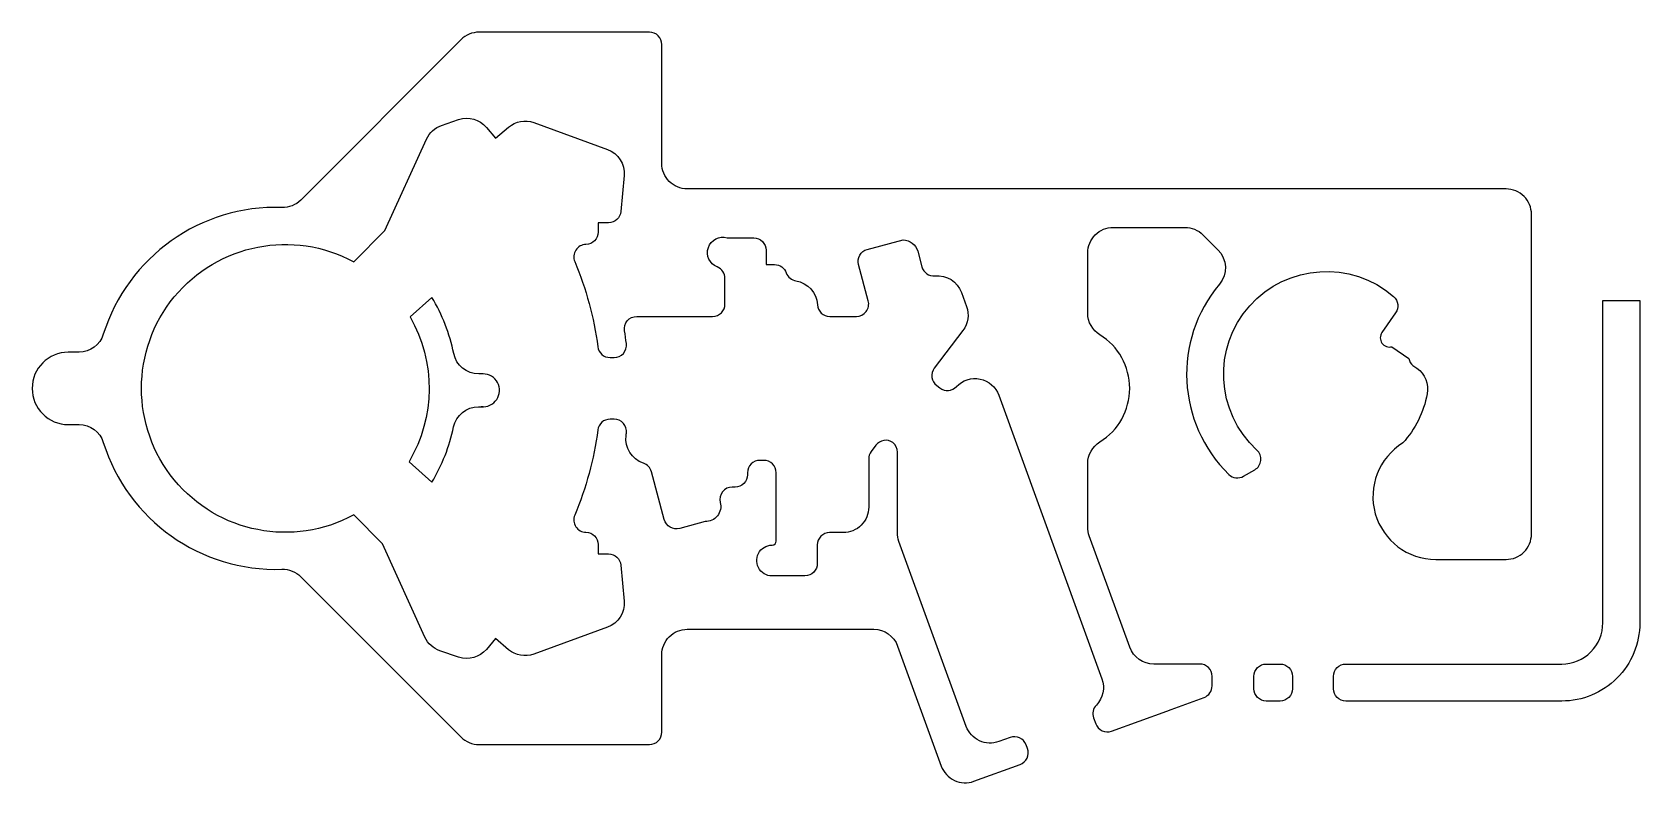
# Model space of a CAD drawing. Extents: x -0.09 to 3.82, y -0.96 to 0.87.
import ezdxf

# ---------------------------------------------------------------- set-up
doc = ezdxf.new("R2010")
doc.units = 0
doc.layers.add('GROUND_PLANE', color=3, linetype='CONTINUOUS')

msp = doc.modelspace()

# ---------------------------------------------------------------- linework, layer by layer
at = {"layer": 'GROUND_PLANE', "linetype": 'CONTINUOUS'}
for points in [[(2.6837, -0.7808), (2.764, -0.7516, 0.315299), (2.7837, -0.7234), (2.7837, -0.7003, 0.414214), (2.7537, -0.6703), (2.6418, -0.6703, -0.315299), (2.5835, -0.6295), (2.4849, -0.3585, -0.087489), (2.4811, -0.3373), (2.4811, -0.1829, -0.25998), (2.5106, -0.1302, 0.557652), (2.5106, 0.1302, -0.25998), (2.4811, 0.1829), (2.4811, 0.3295, -0.414214), (2.5431, 0.3915), (2.7175, 0.3915, -0.198912), (2.7613, 0.3733), (2.7979, 0.3367, -0.389118), (2.8015, 0.253, 0.392634), (2.8243, -0.2091, 0.336057), (2.8603, -0.2136), (2.8874, -0.198, 0.506407), (2.8927, -0.1499, -0.985291), (3.2254, 0.2233, -0.384515), (3.2303, 0.1834), (3.1971, 0.136, 0.699401), (3.2213, 0.1013), (3.2628, 0.0723, 0.221127), (3.2723, 0.0559), (3.2819, 0.0491, -0.29621), (3.3072, -0.0135, -0.135701), (3.2479, -0.1328, 0.755919), (3.3281, -0.416), (3.499, -0.416, 0.414214), (3.561, -0.354), (3.561, 0.423, 0.414214), (3.499, 0.485), (1.5065, 0.485, -0.414214), (1.4445, 0.547), (1.4445, 0.8361, 0.414214), (1.4145, 0.8661), (0.9996, 0.8661, 0.198912), (0.9558, 0.8479), (0.5657, 0.4579, -0.207588), (0.5198, 0.4398, 0.337138), (0.0852, 0.1315, -0.327885), (0.0261, 0.088), (0, 0.088, 1), (0, -0.088), (0.0261, -0.088, -0.327885), (0.0852, -0.1315, 0.337138), (0.5198, -0.4398, -0.207588), (0.5657, -0.4579), (0.9558, -0.8479, 0.198912), (0.9996, -0.8661), (1.4145, -0.8661, 0.414214), (1.4445, -0.8361), (1.4445, -0.6478, -0.414214), (1.5065, -0.5858), (1.9602, -0.5858, -0.315299), (2.0184, -0.6266), (2.1246, -0.9183, 0.414214), (2.2041, -0.9554), (2.3164, -0.9145, 0.414214), (2.3343, -0.876), (2.3309, -0.8666, 0.414214), (2.2924, -0.8487), (2.2647, -0.8588, -0.414214), (2.1852, -0.8218), (2.0216, -0.3721, -0.087489), (2.0179, -0.3509), (2.0179, -0.1551, 0.225541), (2.0068, -0.1318, 0.404092), (1.9656, -0.1382), (1.9539, -0.1536, 0.163637), (1.9479, -0.1717), (1.9479, -0.2888, -0.414214), (1.8859, -0.3508), (1.8529, -0.3508, 0.414214), (1.8229, -0.3808), (1.8229, -0.4258, -0.414214), (1.7929, -0.4558), (1.7178, -0.4558, -1.06801), (1.7129, -0.3812, 0.414154), (1.7229, -0.3712), (1.7229, -0.205, 0.414214), (1.6929, -0.175), (1.6829, -0.175, 0.414214), (1.6529, -0.205), (1.6529, -0.21, -0.414214), (1.6229, -0.24), (1.6158, -0.24, 0.488957), (1.5867, -0.2774, -0.495789), (1.5496, -0.3241), (1.4882, -0.3405, -0.414214), (1.4502, -0.3186), (1.4192, -0.2026, 0.253139), (1.3996, -0.1819, -0.361442), (1.3575, -0.1147, 0.00174), (1.3582, -0.1088, 0.451873), (1.3285, -0.075), (1.3184, -0.075, 0.377087), (1.2886, -0.1012, -0.068204), (1.2325, -0.3082, 0.534324), (1.2599, -0.3499, -0.411674), (1.2896, -0.3799), (1.2896, -0.4027), (1.315, -0.4027, -0.388879), (1.3449, -0.4301), (1.3525, -0.5173, -0.339454), (1.312, -0.581), (1.1327, -0.6462, -0.267949), (1.0717, -0.6355), (1.0394, -0.6084), (1.0174, -0.6346, -0.309403), (0.95, -0.6535), (0.9044, -0.638, -0.206899), (0.8679, -0.605), (0.7645, -0.3778), (0.6946, -0.3079, -1.677464), (0.6946, 0.3079), (0.7704, 0.3836), (0.8717, 0.6063, -0.206899), (0.9082, 0.6393), (0.95, 0.6535, -0.309403), (1.0174, 0.6346), (1.0394, 0.6084), (1.0717, 0.6355, -0.267949), (1.1327, 0.6462), (1.312, 0.581, -0.339454), (1.3525, 0.5173), (1.3449, 0.4301, -0.388879), (1.315, 0.4027), (1.2896, 0.4027), (1.2896, 0.3799, -0.411674), (1.2599, 0.3499, 0.534324), (1.2325, 0.3082, -0.068204), (1.2886, 0.1012, 0.377087), (1.3184, 0.075), (1.3285, 0.075, 0.451873), (1.3582, 0.1088, 0.009201), (1.3537, 0.1401, -0.463), (1.3833, 0.175), (1.5681, 0.175, 0.414214), (1.5981, 0.205), (1.5981, 0.2673, 0.306979), (1.5793, 0.2952, -0.953301), (1.6036, 0.366), (1.6681, 0.366, -0.414214), (1.6981, 0.336), (1.6981, 0.301), (1.7191, 0.301, -0.317837), (1.7474, 0.281, 0.275174), (1.771, 0.2614, -0.354013), (1.8232, 0.2034, 0.398784), (1.8531, 0.175), (1.9179, 0.175, 0.493145), (1.9469, 0.2128), (1.9232, 0.3011, -0.414214), (1.9444, 0.3378), (2.0318, 0.3612, -0.333333), (2.0672, 0.3335), (2.0773, 0.2958, 0.367512), (2.1093, 0.2737, -0.342942), (2.1737, 0.2332), (2.186, 0.1994, -0.254773), (2.1772, 0.1408), (2.1076, 0.049, 0.414214), (2.1134, 0.007), (2.1213, 0.001, 0.383624), (2.1613, 0.0043, -0.558758), (2.2648, -0.0169), (2.5156, -0.706, -0.286189), (2.502, -0.7702, 0.286189), (2.4954, -0.8012), (2.5006, -0.8155, 0.414214), (2.5391, -0.8334), (2.6737, -0.7845)], [(1.0051, -0.0445, 1.055057), (1.0094, 0.0353), (0.9988, 0.0353, -0.35569), (0.9381, 0.0848, 0.08467), (0.8847, 0.2213), (0.8319, 0.1739, -0.27), (0.8292, -0.1785), (0.8847, -0.2283, 0.083449), (0.9377, -0.0938, -0.354326), (0.9983, -0.0447), (1.0094, -0.0447)], [(3.7347, -0.5703), (3.7347, 0.2137), (3.8247, 0.2137), (3.8247, -0.5703, -0.414214), (3.6347, -0.7603), (3.1091, -0.7603, -0.414214), (3.0791, -0.7303), (3.0791, -0.7003, -0.414214), (3.1091, -0.6703), (3.6347, -0.6703, 0.414214)], [(2.9492, -0.6703, -0.414214), (2.9792, -0.7003), (2.9792, -0.7303, -0.414214), (2.9492, -0.7603), (2.9156, -0.7603, -0.414214), (2.8856, -0.7303), (2.8856, -0.7003, -0.414214), (2.9156, -0.6703)]]:
    msp.add_lwpolyline(points, format="xyb", close=True, dxfattribs=at)

doc.saveas('drawing.dxf')
